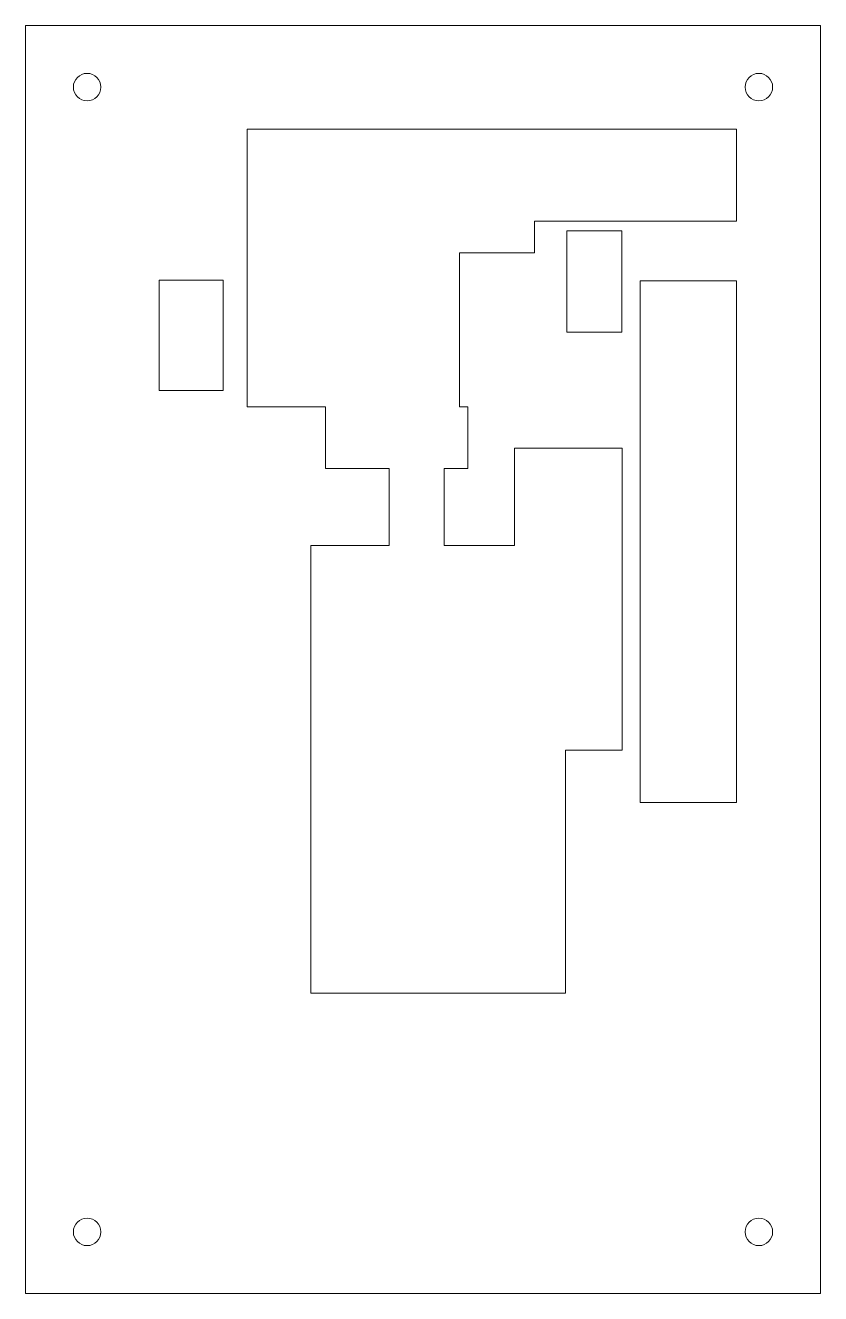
# Model space of a CAD drawing. Header units: millimetres. Extents: x 17 to 133, y -93 to 92.
import ezdxf

# ---------------------------------------------------------------- set-up
doc = ezdxf.new("R2010")
doc.units = ezdxf.units.MM
doc.header["$MEASUREMENT"] = 0
doc.layers.add('Layer 1', color=7, linetype='Continuous')

msp = doc.modelspace()

# ---------------------------------------------------------------- linework, layer by layer
at = {"layer": 'Layer 1', "lineweight": 18}
for points in [[(17.4236, -92.5411), (133.4236, -92.5411), (133.4236, 92.4589), (17.4236, 92.4589), (17.4236, -92.5411)], [(96.4008, 47.7167), (104.4442, 47.7167), (104.4442, 62.4805), (96.4008, 62.4805), (96.4008, 47.7167)], [(36.9218, 39.1964), (46.288, 39.1964), (46.288, 55.283), (36.9218, 55.283), (36.9218, 39.1964)], [(107.1038, -20.8967), (121.1436, -20.8967), (121.1436, 55.1711), (107.1038, 55.1711), (107.1038, -20.8967)]]:
    msp.add_lwpolyline(points, close=True, dxfattribs=at)
for centre in [(26.4237, 83.4589), (124.4237, 83.4589), (26.4237, -83.5411), (124.4237, -83.5411)]:
    msp.add_ellipse(centre, major_axis=(2.0001, 0), ratio=0.99995, dxfattribs=at)
msp.add_open_spline([(88.7925, 30.7834), (88.7925, 30.7834), (104.4559, 30.7834), (104.4559, 30.7834), (104.4559, 30.7834), (104.4559, 16.0196), (104.4559, 16.0196), (104.4559, 16.0196), (104.4559, -13.2439), (104.4559, -13.2439), (104.4559, -13.2439), (96.1886, -13.2439), (96.1886, -13.2439), (96.1886, -13.2439), (96.1886, -28.708), (96.1886, -28.708), (96.1886, -28.708), (96.1886, -48.708), (96.1886, -48.708), (96.1886, -48.708), (59.0411, -48.708), (59.0411, -48.708), (59.0411, -48.708), (59.0411, -28.708), (59.0411, -28.708), (59.0411, -28.708), (59.0411, 16.6008), (59.0411, 16.6008), (59.0411, 16.6008), (70.4989, 16.6008), (70.4989, 16.6008), (70.4989, 16.6008), (70.4989, 27.8192), (70.4989, 27.8192), (70.4989, 27.8192), (61.1857, 27.8192), (61.1857, 27.8192), (61.1857, 27.8192), (61.1857, 28.9577), (61.1857, 28.9577), (61.1857, 28.9577), (61.1857, 36.8241), (61.1857, 36.8241), (61.1857, 36.8241), (49.7696, 36.8241), (49.7696, 36.8241), (49.7696, 36.8241), (49.7696, 77.3371), (49.7696, 77.3371), (49.7696, 77.3371), (80.7576, 77.3371), (80.7576, 77.3371), (80.7576, 77.3371), (91.6664, 77.3371), (91.6664, 77.3371), (91.6664, 77.3371), (121.1436, 77.3371), (121.1436, 77.3371), (121.1436, 77.3371), (121.1436, 63.8829), (121.1436, 63.8829), (121.1436, 63.8829), (91.6664, 63.8829), (91.6664, 63.8829), (91.6664, 63.8829), (91.6664, 59.2791), (91.6664, 59.2791), (91.6664, 59.2791), (80.7576, 59.2791), (80.7576, 59.2791), (80.7576, 59.2791), (80.7576, 36.8241), (80.7576, 36.8241), (80.7576, 36.8241), (81.982, 36.8241), (81.982, 36.8241), (81.982, 36.8241), (81.982, 28.9577), (81.982, 28.9577), (81.982, 28.9577), (81.982, 27.8192), (81.982, 27.8192), (81.982, 27.8192), (78.4893, 27.8192), (78.4893, 27.8192), (78.4893, 27.8192), (78.4893, 16.6008), (78.4893, 16.6008), (78.4893, 16.6008), (88.7925, 16.6008), (88.7925, 16.6008), (88.7925, 16.6008), (88.7925, 30.7834), (88.7925, 30.7834)], degree=3, knots=[0, 0, 0, 0, 0.03225806, 0.03225806, 0.03225806, 0.06451613, 0.06451613, 0.06451613, 0.09677419, 0.09677419, 0.09677419, 0.12903226, 0.12903226, 0.12903226, 0.16129032, 0.16129032, 0.16129032, 0.19354839, 0.19354839, 0.19354839, 0.22580645, 0.22580645, 0.22580645, 0.25806452, 0.25806452, 0.25806452, 0.29032258, 0.29032258, 0.29032258, 0.32258065, 0.32258065, 0.32258065, 0.35483871, 0.35483871, 0.35483871, 0.38709677, 0.38709677, 0.38709677, 0.41935484, 0.41935484, 0.41935484, 0.4516129, 0.4516129, 0.4516129, 0.48387097, 0.48387097, 0.48387097, 0.51612903, 0.51612903, 0.51612903, 0.5483871, 0.5483871, 0.5483871, 0.58064516, 0.58064516, 0.58064516, 0.61290323, 0.61290323, 0.61290323, 0.64516129, 0.64516129, 0.64516129, 0.67741935, 0.67741935, 0.67741935, 0.70967742, 0.70967742, 0.70967742, 0.74193548, 0.74193548, 0.74193548, 0.77419355, 0.77419355, 0.77419355, 0.80645161, 0.80645161, 0.80645161, 0.83870968, 0.83870968, 0.83870968, 0.87096774, 0.87096774, 0.87096774, 0.90322581, 0.90322581, 0.90322581, 0.93548387, 0.93548387, 0.93548387, 0.96774194, 0.96774194, 0.96774194, 1, 1, 1, 1], dxfattribs=at)

doc.saveas('drawing.dxf')
